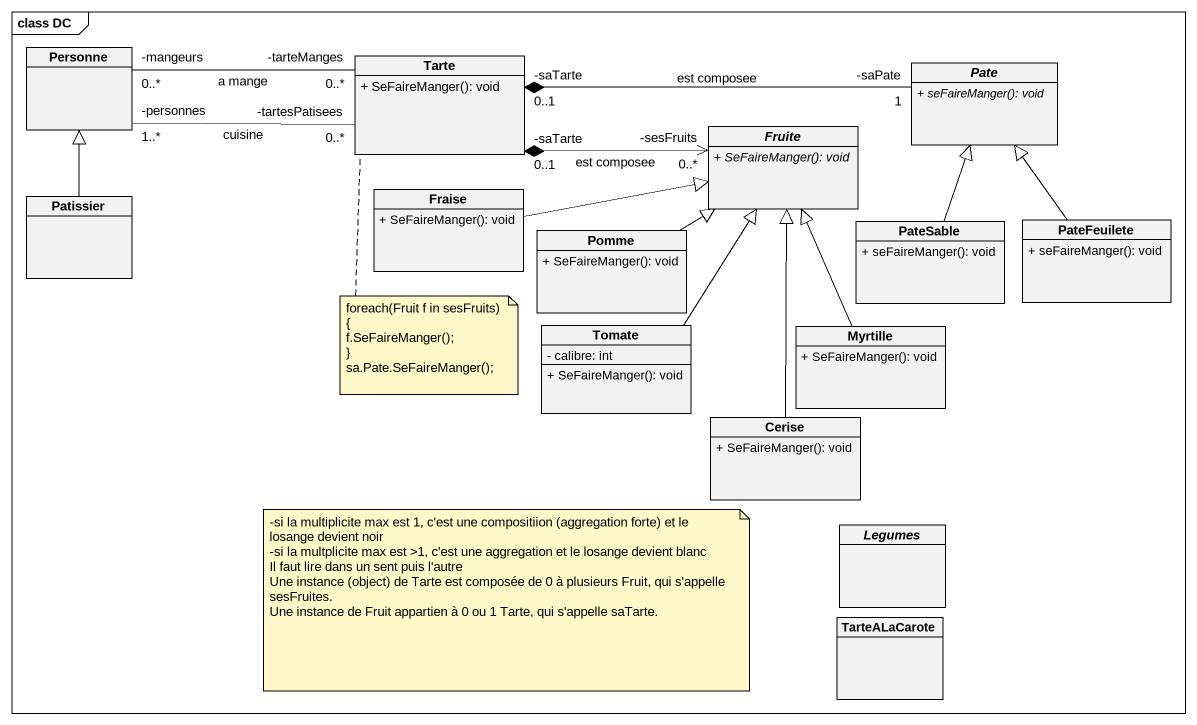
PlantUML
@startuml
mainframe class DC
hide circle
hide empty members
skinparam classAttributeIconSize 0
class Personne
class Tarte {
  + SeFaireManger(): void
}
abstract class Pate {
  {abstract} + seFaireManger(): void
}
abstract class Fruite {
  {abstract} + SeFaireManger(): void
}
class Patissier
class Fraise {
  + SeFaireManger(): void
}
class Pomme {
  + SeFaireManger(): void
}
class PateSable {
  + seFaireManger(): void
}
class PateFeuilete {
  + seFaireManger(): void
}
class Tomate {
  - calibre: int
  + SeFaireManger(): void
}
class Myrtille {
  + SeFaireManger(): void
}
class Cerise {
  + SeFaireManger(): void
}
abstract class Legumes
class TarteALaCarote
Personne "-mangeurs\n0..*" -right- "-tarteManges\n0..*" Tarte : a mange
Personne "-personnes\n1..*" -right- "-tartesPatisees\n0..*" Tarte : cuisine
Pate "-saPate\n1" -left-* "-saTarte\n0..1" Tarte : est composee
Fruite "-sesFruits\n0..*" <-left-* "-saTarte\n0..1" Tarte : est composee
Patissier -up-|> Personne
Fraise -right-|> Fruite
Pomme -up-|> Fruite
PateSable -up-|> Pate
PateFeuilete -up-|> Pate
Tomate -up-|> Fruite
Myrtille -up-|> Fruite
Cerise -up-|> Fruite
note bottom of Tarte
  foreach(Fruit f in sesFruits)
  {
  f.SeFaireManger();
  ~}
  sa.Pate.SeFaireManger();
end note
note as N2
  -si la multiplicite max est 1, c'est une compositiion (aggregation forte) et le losange devient noir
  -si la multplicite max est >1, c'est une aggregation et le losange devient blanc
  Il faut lire dans un sent puis l'autre
  Une instance (object) de Tarte est composée de 0 à plusieurs Fruit, qui s'appelle sesFruites.
  Une instance de Fruit appartien à 0 ou 1 Tarte, qui s'appelle saTarte.
end note
@enduml
